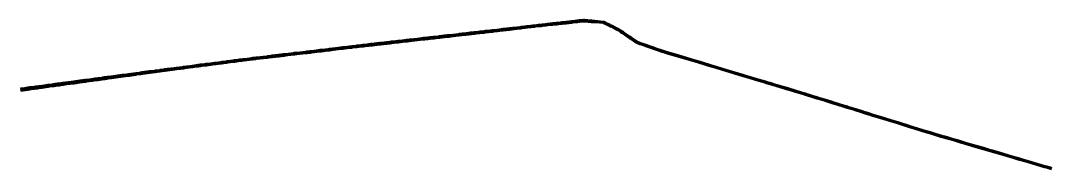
# Model space of a CAD drawing. Header units: metres. Extents: x 599858 to 604838, y 1147558 to 1148052.
# Drawn here: x 600233.7 to 600481.7, y 1147994.9 to 1148030.6 of the extents above; entities that cross this region are included whole.
import ezdxf

# ---------------------------------------------------------------- set-up
doc = ezdxf.new("R2010")
doc.units = ezdxf.units.M
doc.header["$MEASUREMENT"] = 0
doc.linetypes.add('DGN Style 5', pattern=[63.435643, 27.186704, -36.248939])
doc.layers.add('TF_T_---_Kabl-_2', color=5, linetype='DGN Style 5', lineweight=70)

msp = doc.modelspace()

# ---------------------------------------------------------------- linework, layer by layer
at = {"layer": 'TF_T_---_Kabl-_2'}
for points in [[(600481.46, 1147994.96, 20.66), (600480.49, 1147995.24, 20.68), (600480.12, 1147995.35, 20.68), (600476.08, 1147996.54, 20.68), (600474.73, 1147996.94, 20.67), (600473.74, 1147997.23, 20.67), (600472.46, 1147997.61, 20.67), (600470.18, 1147998.28, 20.68), (600468.34, 1147998.83, 20.69), (600467.78, 1147998.99, 20.7), (600466.79, 1147999.28, 20.67), (600465.33, 1147999.71, 20.64), (600463.58, 1148000.22, 20.63), (600461.29, 1148000.9, 20.73), (600460.08, 1148001.26, 20.66), (600459.8, 1148001.34, 20.63), (600459.33, 1148001.48, 20.65), (600458.36, 1148001.76, 20.68), (600457.32, 1148002.07, 20.71), (600456.58, 1148002.29, 20.75), (600456.32, 1148002.36, 20.75), (600456.05, 1148002.44, 20.84), (600455.88, 1148002.49, 20.89), (600455.82, 1148002.51, 20.88), (600455.37, 1148002.65, 20.81), (600455.13, 1148002.72, 20.79), (600452.935162, 1148003.355186, 20.825482), (600452.14, 1148003.61, 20.84), (600452, 1148003.65, 20.85), (600451.59, 1148003.78, 20.87), (600447.64, 1148005.01, 21.06), (600444.75, 1148005.91, 21.17), (600443.04, 1148006.44, 21.25), (600440.52, 1148007.22, 21.31), (600439.09, 1148007.66, 21.39), (600437.72, 1148008.09, 21.45), (600437.43, 1148008.18, 21.43), (600437.23, 1148008.24, 21.45), (600437, 1148008.31, 21.46), (600436.1, 1148008.59, 21.58), (600434.59, 1148009.06, 21.65), (600433.49, 1148009.4, 21.68), (600432.89, 1148009.59, 21.67), (600432.6, 1148009.68, 21.7), (600431.66, 1148009.97, 21.74), (600430.85, 1148010.23, 21.81), (600430.45, 1148010.35, 21.84), (600430.14, 1148010.45, 21.85), (600429.61, 1148010.61, 22), (600429.29, 1148010.71, 21.91), (600428.99, 1148010.8, 21.92), (600428.8, 1148010.86, 21.93), (600427.38, 1148011.3, 22.04), (600426.52, 1148011.57, 22.12), (600425.35, 1148011.93, 22.09), (600424.87, 1148012.08, 22.12), (600423.19, 1148012.6, 22.27), (600423.08, 1148012.64, 22.26), (600422.85, 1148012.71, 22.28), (600422.59, 1148012.79, 22.28), (600421.081699, 1148013.262305, 22.330172), (600420.76, 1148013.36, 22.34), (600418.01, 1148014.19, 22.6), (600418, 1148014.19, 22.6), (600414.59, 1148015.22, 22.67), (600413.9, 1148015.42, 22.72), (600413.82, 1148015.45, 22.72), (600413.53, 1148015.54, 22.81), (600413.13, 1148015.66, 22.91), (600412.23, 1148015.92, 22.94), (600411.87, 1148016.03, 22.96), (600407.61, 1148017.32, 23.17), (600407.45, 1148017.36, 23.18), (600407.12, 1148017.46, 23.21), (600403.36, 1148018.6, 23.48), (600402.3, 1148018.92, 23.55), (600400.26, 1148019.53, 23.79), (600399.9, 1148019.64, 23.81), (600398.99, 1148019.91, 23.83), (600397.86, 1148020.26, 23.87), (600397.02, 1148020.51, 23.95), (600391.84, 1148022.07, 24.16), (600389.25, 1148022.85, 24.37), (600388.32, 1148023.13, 24.49), (600387.8213, 1148023.275131, 24.500891), (600387.49, 1148023.4, 24.51), (600386.29, 1148023.81, 24.73), (600386.08, 1148023.89, 24.75), (600384.32, 1148024.49, 24.8), (600383.15, 1148024.9, 24.86), (600382.57, 1148025.1, 24.86), (600381.996636, 1148025.297001, 24.821917), (600381.57, 1148025.59, 24.81), (600380.92, 1148026.03, 24.83), (600380.53, 1148026.3, 24.84), (600380.31, 1148026.44, 24.86), (600380.26, 1148026.48, 24.85), (600380.04, 1148026.63, 24.87), (600379.45, 1148027.03, 24.89), (600378.55, 1148027.63, 24.82), (600378.38, 1148027.75, 24.82), (600378.07, 1148027.96, 24.9), (600377.61, 1148028.27, 24.88), (600377.572035, 1148028.304298, 24.8689), (600377.28, 1148028.45, 24.8), (600377.1, 1148028.54, 24.71), (600376.67, 1148028.76, 24.63), (600376.57, 1148028.81, 24.62), (600375.86, 1148029.17, 24.36), (600375.86, 1148029.18, 24.36), (600375.85, 1148029.18, 24.36), (600375.65, 1148029.28, 24.38), (600375.57, 1148029.32, 24.4), (600375.44, 1148029.39, 24.41), (600375.03, 1148029.6, 24.53), (600374.97, 1148029.63, 24.52), (600374.8, 1148029.72, 24.55), (600374.36, 1148029.94, 24.78), (600374.18, 1148030.04, 24.9), (600374.11, 1148030.07, 24.91), (600373.903327, 1148030.180819, 24.981458), (600371.86, 1148030.37, 25.18), (600371.78, 1148030.37, 25.21), (600371.1, 1148030.44, 25.26), (600370.68, 1148030.47, 25.3), (600370.34, 1148030.51, 25.28), (600370.18, 1148030.52, 25.3), (600369.99, 1148030.54, 25.33), (600369.61, 1148030.57, 25.35), (600369.3, 1148030.6, 25.38), (600369.096942, 1148030.621183, 25.396604), (600368.19, 1148030.52, 25.41), (600367.95, 1148030.49, 25.4), (600367.8, 1148030.47, 25.39), (600367.63, 1148030.45, 25.39), (600366.58, 1148030.33, 25.34), (600366.26, 1148030.3, 25.32), (600364.92, 1148030.14, 25.33), (600364.62, 1148030.11, 25.35), (600363.96, 1148030.04, 25.3), (600363.21, 1148029.95, 25.41), (600363.12, 1148029.94, 25.42), (600362.61, 1148029.88, 25.38), (600362.09, 1148029.82, 25.44), (600361.91, 1148029.8, 25.45), (600361.77, 1148029.79, 25.46), (600360.46, 1148029.64, 25.4), (600360.02, 1148029.59, 25.38), (600359.24, 1148029.5, 25.37), (600358.89, 1148029.46, 25.37), (600358.49, 1148029.41, 25.37), (600358.3, 1148029.39, 25.35), (600357.42, 1148029.29, 25.32), (600356.94, 1148029.24, 25.31), (600356.43, 1148029.18, 25.29), (600355.55, 1148029.08, 25.37), (600355.04, 1148029.02, 25.39), (600354.27, 1148028.93, 25.41), (600354.18, 1148028.92, 25.4), (600354.09, 1148028.91, 25.4), (600353.87, 1148028.89, 25.39), (600353.06, 1148028.8, 25.29), (600352.45, 1148028.73, 25.38), (600352.11, 1148028.69, 25.4), (600351.88, 1148028.66, 25.39), (600351.29, 1148028.59, 25.29), (600350.58, 1148028.51, 25.31), (600349.8, 1148028.43, 25.33), (600348.89, 1148028.32, 25.34), (600348.27, 1148028.25, 25.38), (600347.54, 1148028.17, 25.37), (600347.25, 1148028.14, 25.37), (600346.74, 1148028.08, 25.3), (600346.18, 1148028.01, 25.32), (600345.54, 1148027.94, 25.31), (600345.19, 1148027.9, 25.33), (600344.24, 1148027.79, 25.32), (600343.34, 1148027.69, 25.31), (600343.21, 1148027.68, 25.32), (600342.79, 1148027.63, 25.33), (600341.97, 1148027.54, 25.37), (600341.52, 1148027.48, 25.37), (600341.23, 1148027.45, 25.35), (600341.07, 1148027.43, 25.34), (600340.94, 1148027.42, 25.36), (600340.87, 1148027.41, 25.36), (600339.92, 1148027.3, 25.36), (600339.25, 1148027.23, 25.28), (600339.07, 1148027.21, 25.26), (600338.4, 1148027.13, 25.3), (600337.7, 1148027.05, 25.35), (600336.73, 1148026.94, 25.3), (600336.65, 1148026.93, 25.3), (600336.36, 1148026.9, 25.4), (600335.65, 1148026.82, 25.39), (600334.49, 1148026.68, 25.37), (600334.18, 1148026.65, 25.37), (600333.04, 1148026.52, 25.38), (600332.78, 1148026.49, 25.37), (600332.73, 1148026.49, 25.37), (600332.58, 1148026.47, 25.37), (600332.21, 1148026.43, 25.35), (600331.7, 1148026.37, 25.34), (600331.18, 1148026.31, 25.36), (600330.85, 1148026.27, 25.38), (600330.63, 1148026.25, 25.39), (600329.76, 1148026.15, 25.34), (600328.42, 1148026, 25.34), (600328.39, 1148025.99, 25.34), (600328.35, 1148025.99, 25.34), (600328.34, 1148025.99, 25.34), (600327.16, 1148025.85, 25.37), (600327, 1148025.83, 25.37), (600326.78, 1148025.81, 25.37), (600326.55, 1148025.78, 25.36), (600325.66, 1148025.68, 25.28), (600325.53, 1148025.67, 25.29), (600324.57, 1148025.56, 25.28), (600323.5, 1148025.43, 25.3), (600322.92, 1148025.37, 25.32), (600322.49, 1148025.32, 25.31), (600322.16, 1148025.28, 25.31), (600322.05, 1148025.27, 25.31), (600321.7, 1148025.23, 25.34), (600320.38, 1148025.08, 25.33), (600320.12, 1148025.05, 25.32), (600319.37, 1148024.97, 25.36), (600318.73, 1148024.89, 25.28), (600318.59, 1148024.88, 25.28), (600318.52, 1148024.87, 25.28), (600318.37, 1148024.85, 25.33), (600318.05, 1148024.82, 25.29), (600317.46, 1148024.75, 25.34), (600317.16, 1148024.71, 25.31), (600316.54, 1148024.64, 25.34), (600316.328136, 1148024.622624, 25.339921), (600316.06, 1148024.59, 25.33), (600315.69, 1148024.54, 25.32), (600315.56, 1148024.53, 25.34), (600314.54, 1148024.41, 25.28), (600314.5, 1148024.4, 25.28), (600314.48, 1148024.4, 25.28), (600314.42, 1148024.39, 25.29), (600313.63, 1148024.3, 25.39), (600313.44, 1148024.28, 25.34), (600312.3, 1148024.14, 25.35), (600311.19, 1148024.01, 25.38), (600310.16, 1148023.88, 25.37), (600309.48, 1148023.8, 25.28), (600308.75, 1148023.72, 25.33), (600308.02, 1148023.63, 25.4), (600307.7, 1148023.59, 25.41), (600306.97, 1148023.5, 25.38), (600306.02, 1148023.39, 25.3), (600305.99, 1148023.39, 25.29), (600305.77, 1148023.36, 25.31), (600305.4, 1148023.32, 25.39), (600304.32, 1148023.19, 25.4), (600303.7, 1148023.11, 25.39), (600303.35, 1148023.07, 25.4), (600302.82, 1148023.01, 25.43), (600302.58, 1148022.98, 25.43), (600302.34, 1148022.95, 25.44), (600301.63, 1148022.87, 25.4), (600301.6, 1148022.86, 25.39), (600300.09, 1148022.68, 25.4), (600299.62, 1148022.63, 25.39), (600299.33, 1148022.59, 25.39), (600297.39, 1148022.36, 25.32), (600297.08, 1148022.32, 25.33), (600296.93, 1148022.31, 25.33), (600295.8, 1148022.17, 25.35), (600295.69, 1148022.16, 25.35), (600294.99, 1148022.08, 25.36), (600294.25, 1148021.99, 25.4), (600293.49, 1148021.9, 25.36), (600293.01, 1148021.84, 25.33), (600292.86, 1148021.82, 25.33), (600292.09, 1148021.73, 25.34), (600290.6, 1148021.55, 25.38), (600290.46, 1148021.54, 25.39), (600290.25, 1148021.51, 25.4), (600289.57, 1148021.43, 25.35), (600288.81, 1148021.34, 25.36), (600287.51, 1148021.18, 25.4), (600287.227885, 1148021.150338, 25.396648), (600286.87, 1148021.1, 25.39), (600286.83, 1148021.1, 25.39), (600286.58, 1148021.06, 25.41), (600286.45, 1148021.05, 25.41), (600285.62, 1148020.94, 25.39), (600285.37, 1148020.91, 25.42), (600285.16, 1148020.88, 25.43), (600284.83, 1148020.84, 25.44), (600283.5, 1148020.66, 25.4), (600283.27, 1148020.63, 25.4), (600283.05, 1148020.6, 25.39), (600282.03, 1148020.47, 25.41), (600281.83, 1148020.44, 25.42), (600280.67, 1148020.29, 25.42), (600280.43, 1148020.26, 25.41), (600279.44, 1148020.13, 25.41), (600278.81, 1148020.05, 25.39), (600278.37, 1148019.99, 25.41), (600278.03, 1148019.95, 25.42), (600277.39, 1148019.87, 25.43), (600277.26, 1148019.85, 25.43), (600277, 1148019.82, 25.43), (600276.45, 1148019.74, 25.4), (600275.51, 1148019.62, 25.45), (600275.06, 1148019.56, 25.45), (600273.69, 1148019.38, 25.45), (600273.14, 1148019.31, 25.37), (600273.12, 1148019.31, 25.37), (600272.86, 1148019.27, 25.39), (600272.62, 1148019.24, 25.37), (600272.04, 1148019.17, 25.44), (600271.9, 1148019.15, 25.41), (600271.17, 1148019.05, 25.35), (600270.73, 1148019, 25.33), (600268.96, 1148018.77, 25.35), (600268.85, 1148018.75, 25.37), (600268.68, 1148018.73, 25.38), (600268.36, 1148018.69, 25.45), (600268.18, 1148018.66, 25.42), (600267.23, 1148018.54, 25.43), (600267.05, 1148018.52, 25.41), (600266.01, 1148018.38, 25.44), (600265.850818, 1148018.363263, 25.442564), (600264.7, 1148018.21, 25.44), (600263.59, 1148018.06, 25.45), (600262.98, 1148017.98, 25.43), (600262.53, 1148017.91, 25.45), (600262.28, 1148017.88, 25.47), (600261.56, 1148017.78, 25.41), (600261.51, 1148017.78, 25.4), (600260.33, 1148017.62, 25.45), (600259.77, 1148017.54, 25.47), (600259.29, 1148017.48, 25.45), (600258.35, 1148017.35, 25.4), (600258.24, 1148017.34, 25.4), (600255.51, 1148016.97, 25.45), (600255.37, 1148016.95, 25.45), (600254.67, 1148016.86, 25.42), (600254.54, 1148016.84, 25.42), (600254.51, 1148016.84, 25.43), (600254.41, 1148016.82, 25.44), (600253.91, 1148016.76, 25.5), (600253.4, 1148016.69, 25.47), (600253.24, 1148016.67, 25.55), (600252.34, 1148016.55, 25.51), (600252.08, 1148016.51, 25.48), (600251.63, 1148016.45, 25.49), (600250.86, 1148016.35, 25.51), (600249.66, 1148016.19, 25.52), (600249.48, 1148016.16, 25.52), (600249.37, 1148016.15, 25.51), (600249.24, 1148016.13, 25.51), (600248.09, 1148015.98, 25.5), (600248.07, 1148015.97, 25.5), (600248.06, 1148015.97, 25.5), (600248.04, 1148015.97, 25.5), (600247.05, 1148015.84, 25.53), (600246.95, 1148015.82, 25.53), (600246.52, 1148015.77, 25.53), (600244.47, 1148015.49, 25.62), (600243.83, 1148015.4, 25.62), (600243.41, 1148015.35, 25.62), (600242.88, 1148015.28, 25.61), (600242.58, 1148015.24, 25.61), (600241.63, 1148015.11, 25.62), (600241.29, 1148015.06, 25.63), (600240.54, 1148014.96, 25.64), (600240.24, 1148014.92, 25.64), (600239.84, 1148014.87, 25.65), (600239.46, 1148014.82, 25.65), (600238.84, 1148014.74, 25.61), (600238.2, 1148014.65, 25.62), (600237.67, 1148014.58, 25.62), (600237.36, 1148014.54, 25.61), (600236.98, 1148014.49, 25.63), (600236.1, 1148014.37, 25.67), (600235.93, 1148014.35, 25.67), (600235.42, 1148014.28, 25.67), (600235.14, 1148014.24, 25.67), (600234.68, 1148014.18, 25.65), (600233.9, 1148014.07, 25.71), (600233.664571, 1148014.042307, 25.711735)], [(600233.7, 1148013.84, 25.616587), (600234.26, 1148013.92, 25.62), (600234.76, 1148013.99, 25.58), (600235.06, 1148014.03, 25.6), (600235.41, 1148014.08, 25.6), (600236.05, 1148014.17, 25.6), (600236.25, 1148014.2, 25.61), (600236.92, 1148014.3, 25.57), (600237.37, 1148014.36, 25.55), (600237.75, 1148014.42, 25.56), (600238.37, 1148014.51, 25.56), (600238.83, 1148014.57, 25.56), (600239.111215, 1148014.607425, 25.576601), (600239.27, 1148014.63, 25.59), (600239.77, 1148014.7, 25.58), (600240.29, 1148014.77, 25.58), (600240.68, 1148014.83, 25.58), (600241.26, 1148014.91, 25.57), (600241.69, 1148014.97, 25.56), (600242.49, 1148015.08, 25.56), (600242.95, 1148015.14, 25.55), (600243.39, 1148015.2, 25.56), (600243.94, 1148015.28, 25.56), (600244.75, 1148015.39, 25.56), (600246.49, 1148015.63, 25.49), (600246.95, 1148015.7, 25.49), (600247.03, 1148015.71, 25.49), (600247.8, 1148015.82, 25.47), (600248.01, 1148015.85, 25.44), (600248.13, 1148015.86, 25.45), (600248.23, 1148015.88, 25.46), (600248.55, 1148015.92, 25.47), (600249.29, 1148016.02, 25.48), (600249.37, 1148016.03, 25.48), (600249.45, 1148016.04, 25.48), (600249.57, 1148016.06, 25.48), (600250.89, 1148016.24, 25.47), (600251.74, 1148016.36, 25.46), (600252.07, 1148016.41, 25.45), (600252.25, 1148016.43, 25.47), (600253.25, 1148016.57, 25.51), (600253.43, 1148016.6, 25.43), (600253.98, 1148016.67, 25.46), (600254.53, 1148016.75, 25.39), (600254.57, 1148016.76, 25.39), (600254.62, 1148016.76, 25.39), (600255.37, 1148016.87, 25.42), (600255.52, 1148016.89, 25.42), (600258.26, 1148017.27, 25.37), (600258.33, 1148017.28, 25.37), (600258.34, 1148017.28, 25.37), (600258.38, 1148017.28, 25.37), (600258.41, 1148017.29, 25.37), (600259.38, 1148017.42, 25.43), (600259.8, 1148017.48, 25.44), (600260.3, 1148017.55, 25.43), (600261.54, 1148017.72, 25.38), (600261.56, 1148017.73, 25.38), (600262.34, 1148017.83, 25.45), (600262.57, 1148017.87, 25.43), (600262.99, 1148017.92, 25.41), (600263.62, 1148018.01, 25.43), (600264.76, 1148018.17, 25.42), (600265.97, 1148018.34, 25.43), (600266.060656, 1148018.35496, 25.42767), (600267.04, 1148018.48, 25.4), (600267.22, 1148018.5, 25.42), (600268.21, 1148018.63, 25.4), (600268.36, 1148018.65, 25.43), (600268.64, 1148018.69, 25.37), (600268.85, 1148018.72, 25.36), (600268.99, 1148018.73, 25.34), (600270.71, 1148018.96, 25.32), (600271.17, 1148019.02, 25.33), (600271.91, 1148019.12, 25.4), (600272.05, 1148019.14, 25.43), (600272.59, 1148019.21, 25.36), (600272.87, 1148019.24, 25.38), (600273.12, 1148019.28, 25.36), (600273.16, 1148019.28, 25.36), (600273.68, 1148019.35, 25.44), (600275.08, 1148019.53, 25.44), (600275.48, 1148019.59, 25.44), (600276.45, 1148019.71, 25.39), (600276.98, 1148019.78, 25.42), (600277.26, 1148019.82, 25.42), (600277.39, 1148019.84, 25.42), (600278.07, 1148019.93, 25.4), (600278.43, 1148019.97, 25.4), (600278.82, 1148020.02, 25.38), (600279.4, 1148020.1, 25.39), (600280.42, 1148020.23, 25.4), (600280.64, 1148020.26, 25.41), (600281.84, 1148020.42, 25.41), (600282.03, 1148020.44, 25.4), (600283.03, 1148020.58, 25.38), (600283.27, 1148020.61, 25.39), (600283.53, 1148020.64, 25.39), (600284.82, 1148020.81, 25.43), (600285.15, 1148020.85, 25.42), (600285.37, 1148020.88, 25.41), (600285.62, 1148020.92, 25.37), (600286.48, 1148021.03, 25.4), (600286.6, 1148021.04, 25.4), (600286.84, 1148021.07, 25.38), (600286.87, 1148021.08, 25.38), (600287.408141, 1148021.153214, 25.389954), (600287.47, 1148021.16, 25.39), (600288.79, 1148021.31, 25.35), (600289.57, 1148021.41, 25.34), (600290.28, 1148021.49, 25.39), (600290.46, 1148021.51, 25.38), (600290.59, 1148021.53, 25.37), (600292.11, 1148021.71, 25.33), (600292.89, 1148021.8, 25.32), (600293.03, 1148021.81, 25.32), (600293.45, 1148021.86, 25.35), (600294.27, 1148021.96, 25.39), (600294.99, 1148022.05, 25.35), (600295.7, 1148022.13, 25.34), (600295.81, 1148022.14, 25.34), (600296.96, 1148022.28, 25.32), (600297.1, 1148022.29, 25.32), (600297.37, 1148022.33, 25.31), (600299.36, 1148022.56, 25.38), (600299.62, 1148022.59, 25.38), (600300.04, 1148022.64, 25.39), (600301.6, 1148022.83, 25.38), (600301.63, 1148022.83, 25.39), (600302.37, 1148022.92, 25.43), (600302.59, 1148022.94, 25.42), (600302.8, 1148022.97, 25.42), (600303.35, 1148023.03, 25.39), (600303.71, 1148023.08, 25.38), (600304.3, 1148023.15, 25.39), (600305.42, 1148023.28, 25.38), (600305.8, 1148023.32, 25.29), (600305.98, 1148023.34, 25.28), (600306.01, 1148023.35, 25.28), (600306.99, 1148023.46, 25.37), (600307.66, 1148023.54, 25.39), (600308.02, 1148023.59, 25.38), (600308.88, 1148023.69, 25.3), (600309.46, 1148023.76, 25.26), (600310.17, 1148023.84, 25.35), (600311.24, 1148023.97, 25.37), (600312.28, 1148024.09, 25.33), (600313.47, 1148024.23, 25.33), (600313.64, 1148024.25, 25.37), (600314.35, 1148024.33, 25.28), (600314.46, 1148024.35, 25.27), (600314.5, 1148024.35, 25.27), (600314.58, 1148024.36, 25.27), (600315.55, 1148024.48, 25.32), (600315.7, 1148024.49, 25.3), (600316.13, 1148024.54, 25.31), (600316.516803, 1148024.585135, 25.319434), (600316.58, 1148024.6, 25.32), (600317.16, 1148024.66, 25.29), (600317.48, 1148024.7, 25.32), (600318.11, 1148024.77, 25.27), (600318.36, 1148024.8, 25.3), (600318.47, 1148024.81, 25.26), (600318.6, 1148024.83, 25.27), (600318.83, 1148024.85, 25.27), (600319.42, 1148024.92, 25.34), (600320.1, 1148025, 25.3), (600320.34, 1148025.02, 25.31), (600321.72, 1148025.18, 25.32), (600322.04, 1148025.22, 25.3), (600322.16, 1148025.23, 25.3), (600322.54, 1148025.27, 25.29), (600322.94, 1148025.32, 25.3), (600323.54, 1148025.39, 25.28), (600324.54, 1148025.5, 25.27), (600325.54, 1148025.62, 25.27), (600325.66, 1148025.63, 25.27), (600326.51, 1148025.73, 25.34), (600326.73, 1148025.75, 25.34), (600327, 1148025.78, 25.35), (600327.2, 1148025.8, 25.35), (600328.3, 1148025.93, 25.33), (600328.34, 1148025.93, 25.33), (600328.45, 1148025.95, 25.32), (600328.58, 1148025.96, 25.33), (600329.8, 1148026.1, 25.32), (600330.6, 1148026.19, 25.37), (600330.86, 1148026.22, 25.36), (600331.25, 1148026.27, 25.34), (600331.71, 1148026.32, 25.31), (600332.17, 1148026.37, 25.33), (600332.58, 1148026.42, 25.35), (600332.75, 1148026.44, 25.35), (600332.8, 1148026.44, 25.35), (600333.09, 1148026.47, 25.36), (600334.16, 1148026.6, 25.35), (600334.5, 1148026.63, 25.35), (600335.59, 1148026.76, 25.37), (600336.35, 1148026.85, 25.38), (600336.67, 1148026.88, 25.28), (600336.72, 1148026.89, 25.27), (600337.76, 1148027.01, 25.33), (600338.39, 1148027.08, 25.29), (600339.08, 1148027.16, 25.24), (600339.2, 1148027.17, 25.25), (600339.92, 1148027.25, 25.34), (600340.81, 1148027.35, 25.34), (600340.9, 1148027.36, 25.34), (600341.04, 1148027.38, 25.31), (600341.24, 1148027.4, 25.32), (600341.52, 1148027.43, 25.34), (600342.11, 1148027.5, 25.35), (600342.84, 1148027.58, 25.31), (600343.23, 1148027.63, 25.3), (600343.35, 1148027.64, 25.3), (600344.16, 1148027.73, 25.31), (600345.17, 1148027.85, 25.31), (600345.359338, 1148027.867459, 25.302798), (600345.55, 1148027.89, 25.3), (600346.23, 1148027.97, 25.31), (600346.75, 1148028.03, 25.29), (600347.22, 1148028.09, 25.36), (600347.54, 1148028.13, 25.35), (600348.32, 1148028.22, 25.37), (600348.9, 1148028.29, 25.33), (600349.76, 1148028.39, 25.32), (600350.57, 1148028.49, 25.3), (600351.29, 1148028.57, 25.28), (600351.87, 1148028.64, 25.38), (600352.11, 1148028.67, 25.39), (600352.47, 1148028.71, 25.37), (600353.06, 1148028.78, 25.29), (600353.86, 1148028.88, 25.39), (600354.09, 1148028.9, 25.4), (600354.18, 1148028.91, 25.39), (600354.28, 1148028.93, 25.41), (600355.04, 1148029.01, 25.39), (600355.55, 1148029.08, 25.37), (600356.43, 1148029.18, 25.29), (600356.95, 1148029.24, 25.31), (600357.42, 1148029.3, 25.33), (600357.525877, 1148029.3076, 25.327976), (600358.31, 1148029.39, 25.35), (600358.49, 1148029.41, 25.37), (600358.9, 1148029.46, 25.37), (600359.25, 1148029.5, 25.37), (600360.02, 1148029.58, 25.38), (600360.47, 1148029.63, 25.4), (600361.76, 1148029.77, 25.45), (600361.92, 1148029.79, 25.44), (600362.11, 1148029.81, 25.43), (600362.61, 1148029.86, 25.37), (600363.14, 1148029.92, 25.41), (600363.19, 1148029.92, 25.41), (600363.97, 1148030.01, 25.29), (600364.61, 1148030.08, 25.34), (600364.92, 1148030.11, 25.32), (600366.23, 1148030.25, 25.31), (600366.58, 1148030.29, 25.32), (600367.59, 1148030.4, 25.37), (600367.79, 1148030.42, 25.37), (600367.94, 1148030.44, 25.38), (600368.24, 1148030.47, 25.39), (600369.22526, 1148030.576075, 25.373469), (600369.3, 1148030.57, 25.37), (600369.63, 1148030.55, 25.34), (600370.01, 1148030.52, 25.32), (600370.19, 1148030.5, 25.29), (600370.34, 1148030.49, 25.28), (600370.66, 1148030.46, 25.3), (600371.07, 1148030.43, 25.26), (600371.78, 1148030.37, 25.21), (600371.86, 1148030.37, 25.18), (600374.054001, 1148030.194873, 24.981458), (600374.19, 1148030.12, 24.93), (600374.24, 1148030.1, 24.92), (600374.35, 1148030.04, 24.85), (600374.87, 1148029.78, 24.58), (600374.98, 1148029.72, 24.56), (600375.11, 1148029.66, 24.57), (600375.46, 1148029.49, 24.48), (600375.56, 1148029.43, 24.47), (600375.72, 1148029.35, 24.42), (600375.9, 1148029.26, 24.4), (600375.97, 1148029.23, 24.35), (600376.57, 1148028.93, 24.57), (600376.65, 1148028.89, 24.57), (600377.17, 1148028.63, 24.67), (600377.39, 1148028.52, 24.78), (600377.792656, 1148028.315585, 24.875205), (600377.81, 1148028.31, 24.88), (600378.19, 1148028.05, 24.89), (600378.45, 1148027.87, 24.83), (600378.59, 1148027.77, 24.83), (600379.34, 1148027.26, 24.89), (600380.11, 1148026.73, 24.86), (600380.39, 1148026.54, 24.84), (600380.41, 1148026.53, 24.84), (600380.5, 1148026.47, 24.83), (600380.98, 1148026.14, 24.83), (600381.77, 1148025.6, 24.8), (600382.03, 1148025.42, 24.81), (600382.18728, 1148025.309474, 24.82405), (600382.76, 1148025.11, 24.86), (600383.28, 1148024.93, 24.86), (600384.35, 1148024.55, 24.81), (600386.14, 1148023.92, 24.76), (600386.18, 1148023.91, 24.75), (600387.48, 1148023.45, 24.52), (600388.02075, 1148023.257232, 24.50056), (600388.37, 1148023.15, 24.49), (600389.36, 1148022.86, 24.36), (600391.84, 1148022.11, 24.17), (600397.08, 1148020.54, 23.95), (600397.85, 1148020.31, 23.88), (600399.01, 1148019.96, 23.83), (600399.94, 1148019.68, 23.82), (600400.2, 1148019.6, 23.8), (600402.3, 1148018.97, 23.55), (600403.4, 1148018.64, 23.49), (600407.3, 1148017.47, 23.2), (600407.51, 1148017.41, 23.18), (600407.61, 1148017.38, 23.18), (600411.93, 1148016.08, 22.96), (600412.24, 1148015.98, 22.95), (600413.15, 1148015.71, 22.91), (600413.45, 1148015.62, 22.84), (600413.83, 1148015.51, 22.73), (600413.93, 1148015.48, 22.73), (600414.57, 1148015.28, 22.68), (600417.73, 1148014.33, 22.61), (600417.98, 1148014.26, 22.61), (600418.02, 1148014.25, 22.6), (600418.04, 1148014.24, 22.6), (600420.69, 1148013.44, 22.35), (600421.242365, 1148013.275964, 22.333927), (600422.45, 1148012.9, 22.3), (600422.81, 1148012.79, 22.29), (600423.14, 1148012.69, 22.27), (600423.29, 1148012.64, 22.27), (600424.9, 1148012.14, 22.14), (600425.45, 1148011.97, 22.1), (600426.55, 1148011.63, 22.12), (600427.36, 1148011.37, 22.05), (600428.86, 1148010.91, 21.93), (600429.05, 1148010.85, 21.92), (600429.27, 1148010.78, 21.91), (600429.52, 1148010.7, 21.99), (600429.59, 1148010.68, 22), (600429.71, 1148010.64, 22.01), (600429.86, 1148010.6, 21.97), (600430.28, 1148010.47, 21.85), (600430.51, 1148010.39, 21.84), (600430.8, 1148010.3, 21.82), (600431.39, 1148010.12, 21.77), (600432.59, 1148009.75, 21.72), (600432.96, 1148009.63, 21.67), (600433.51, 1148009.46, 21.69), (600434.53, 1148009.14, 21.66), (600436.09, 1148008.66, 21.58), (600436.95, 1148008.39, 21.47), (600437.22, 1148008.31, 21.45), (600437.46, 1148008.23, 21.44), (600437.8, 1148008.13, 21.45), (600439.09, 1148007.72, 21.39), (600440.67, 1148007.23, 21.31), (600443.04, 1148006.49, 21.26), (600444.66, 1148005.99, 21.18), (600447.65, 1148005.06, 21.07), (600451.52, 1148003.86, 20.88), (600452.01, 1148003.7, 20.86), (600452.19, 1148003.65, 20.84), (600453.135007, 1148003.347279, 20.824958), (600455.12, 1148002.76, 20.79), (600455.43, 1148002.68, 20.81), (600455.9, 1148002.54, 20.89), (600455.93, 1148002.53, 20.87), (600456.09, 1148002.48, 20.82), (600456.31, 1148002.41, 20.75), (600456.59, 1148002.33, 20.75), (600457.28, 1148002.13, 20.72), (600458.37, 1148001.81, 20.68), (600459.31, 1148001.53, 20.65), (600459.83, 1148001.38, 20.64), (600460.15, 1148001.28, 20.67), (600461.29, 1148000.95, 20.73), (600463.62, 1148000.26, 20.63), (600465.31, 1147999.76, 20.64), (600466.73, 1147999.34, 20.67), (600467.78, 1147999.03, 20.7), (600468.37, 1147998.86, 20.69), (600470.32, 1147998.28, 20.68), (600472.5, 1147997.64, 20.67), (600473.73, 1147997.28, 20.67), (600474.78, 1147996.97, 20.67), (600476.1, 1147996.58, 20.68), (600480.06, 1147995.41, 20.68), (600480.52, 1147995.28, 20.68), (600481.69, 1147994.93, 20.66)]]:
    msp.add_polyline3d(points, dxfattribs=at)

doc.saveas('drawing.dxf')
